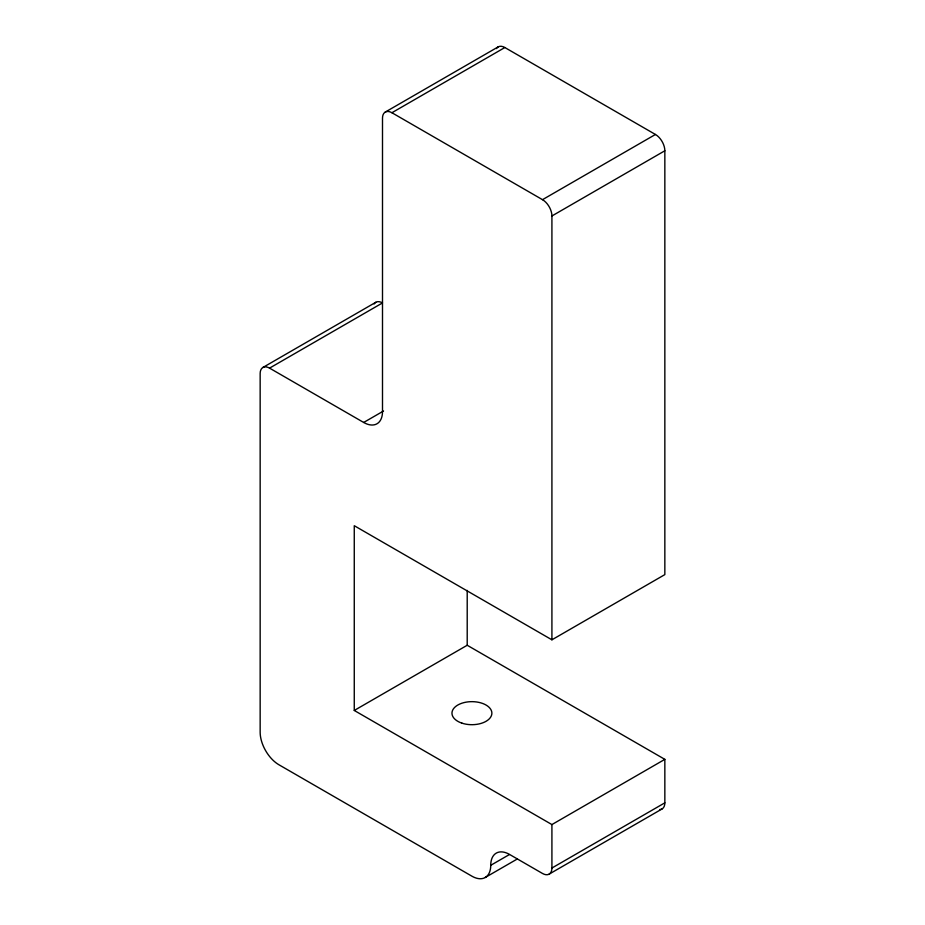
<?xml version="1.0" encoding="UTF-8"?>
<svg xmlns="http://www.w3.org/2000/svg" width="925" height="925" viewBox="0 0 925 925"><rect width="100%" height="100%" fill="white"/><g stroke="black" fill="none" stroke-linecap="round" stroke-linejoin="round"><path stroke-width="1.39" d="M385.262 112.075L498.193 46.874M664.844 802.831L551.913 868.032A13.308 7.689 60 0 1 542.501 873.466L509.559 854.446A26.617 15.367 60 0 0 490.736 865.314A26.617 15.367 60 0 1 471.912 876.183L278.968 764.79A26.617 15.367 60 0 1 260.156 732.195L260.156 373.561A13.308 7.689 60 0 1 269.557 368.127L363.675 422.459A26.617 15.367 60 0 0 382.499 411.602L382.499 118.169A13.308 7.689 60 0 1 391.911 112.734L504.853 47.533L655.443 134.472A13.308 7.689 60 0 1 664.844 150.775L664.844 574.61L551.913 639.811L354.263 525.712L354.263 710.458L551.913 824.568L664.844 759.356L664.844 802.831A13.308 7.689 60 0 1 659.756 809.548M391.911 112.734L542.501 199.673L655.443 134.472M262.908 367.468L375.851 302.267M269.557 368.127L382.499 302.926A13.308 7.689 60 0 0 374.139 303.967M551.913 639.811L551.913 215.976L664.844 150.775M363.675 422.459L383.54 411.001M354.263 710.458L467.206 645.257L664.844 759.356M490.736 865.314L509.351 854.573M485.22 877.501L517.144 859.082M549.149 874.125L662.092 808.924M551.913 824.568L551.913 868.032M467.206 590.404L467.206 645.257M542.501 199.673A13.308 7.689 60 0 1 551.913 215.976M496.494 48.586A13.308 7.689 60 0 1 504.853 47.533M461.933 723.153A19.968 11.528 0 0 0 491.88 713.175A19.968 11.528 0 0 0 461.933 703.197A19.968 11.528 0 0 0 461.933 723.153"/></g></svg>
